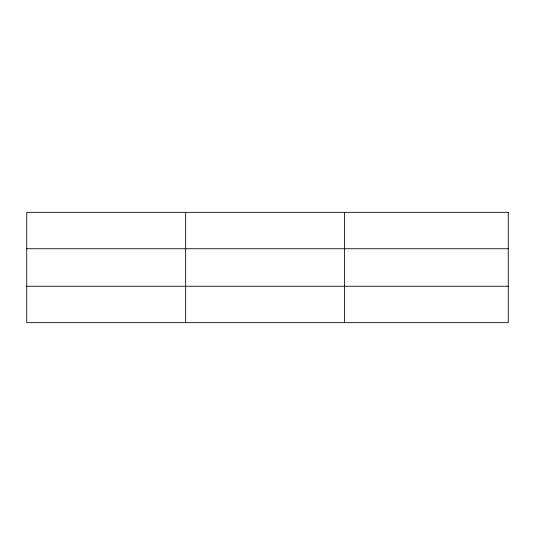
<?xml version="1.0" encoding="UTF-8"?>
<svg xmlns="http://www.w3.org/2000/svg" width="535" height="535" viewBox="0 0 535 535"><rect width="100%" height="100%" fill="white"/><g stroke="black" fill="none" stroke-linecap="round" stroke-linejoin="round"><path stroke-width="0.8" d="M185.645 212.335L185.645 322.665M344.54 212.335L344.54 322.665M26.75 248.742L508.25 248.742M26.75 286.258L508.25 286.258M508.25 212.335L508.25 322.665L26.75 322.665L26.75 212.335L508.25 212.335"/></g></svg>
